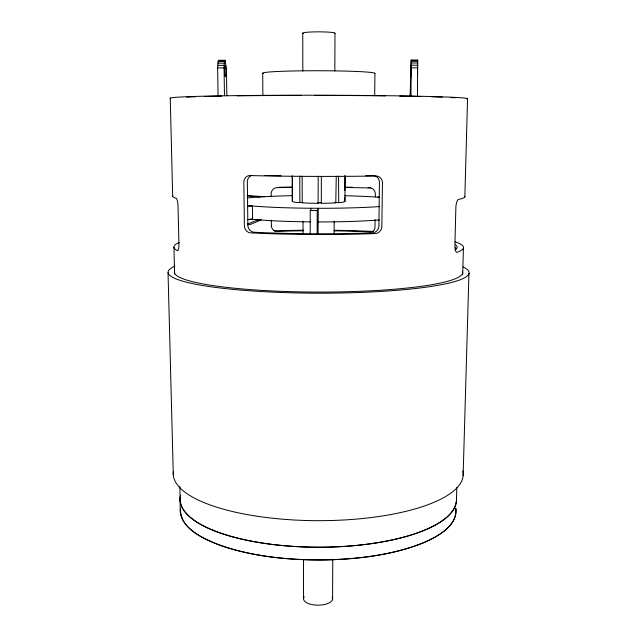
<?xml version="1.0" encoding="UTF-8"?>
<svg xmlns="http://www.w3.org/2000/svg" width="637" height="637" viewBox="0 0 637 637"><rect width="100%" height="100%" fill="white"/><g stroke="black" fill="none" stroke-linecap="round" stroke-linejoin="round"><path stroke-width="0.96" d="M317.178 234.384L317.202 210.505L318.309 208.283L318.006 234.257M302.161 176.13L302.209 202.845L304.271 202.964A26.348 1.927 0.1 0 0 316.151 203.283L318.094 203.291L318.213 176.154M336.264 176.138L335.787 202.853A26.348 1.927 0.1 0 1 324.575 203.259L321.311 203.283L321.359 176.433M410.984 96.211L411.183 60.125L417.649 60.125L417.458 96.306M332.586 598.955L332.761 559.182M334.138 234.026L334.194 221.095M334.831 70.946L334.99 33.164M345.063 175.812L344.904 201.499A26.348 1.927 0.1 0 1 338.749 202.646L338.526 176.027M344.896 197.335L344.872 201.276A26.348 1.927 0.1 0 0 344.179 200.942M344.935 190.431L345.031 175.653M374.683 95.757L374.93 73.382M375.097 219.63L374.962 228.086A5.032 4.61 79.5 0 1 371.196 231.932L368.465 231.844A138.436 15.742 0.1 0 0 333.987 230.841M375.368 196.809L375.32 193.115A6.131 5.606 84.1 0 0 370.933 188.13L368.919 187.971A139.678 9.539 0.1 0 0 344.681 187.469M410.124 96.139L411.183 60.125M224.471 95.701L224.057 67.92L224.288 63.135L225.132 60.276L226.43 68.86L226.836 95.646M218.085 96.115L217.639 67.92L218.117 61.486L218.762 60.276L225.132 60.276M456.411 501.558L456.793 487.639M462.685 274.81L463.425 247.952M464.843 196.873L467.558 98.56M463.123 475.783L468.959 273.305M417.553 75.134L417.538 65.555M321.311 203.283L321.367 202.853L318.174 202.861L318.094 203.291M180.414 508.899C180.255 528.686 202.447 538.018 217.902 544.46C251.297 556.555 287.191 560.011 322.513 559.939C356.887 559.278 391.898 555.488 423.995 542.501C437.858 536.258 457.477 526.281 455.758 508.294M417.506 60.658L417.649 60.125M292.431 201.149L292.351 176.529M310.227 234.344L310.227 210.473L311.501 208.251M247.355 224.184L256.679 220.267L261.202 219.916L250.166 224.535L247.459 224.757M247.395 219.685L252.555 219.287A87.755 7.445 0.1 0 0 308.929 221.867L310.641 221.883M292.232 175.701L292.295 201.411A26.348 1.927 0.1 0 0 298.052 202.542L302.814 202.462M379.389 219.94L375.328 220.243A87.755 7.445 0.1 0 1 320.865 221.931L318.293 221.923M247.65 206.308L252.411 205.99A87.962 6.442 0.1 0 0 308.929 208.235L320.889 208.291A87.962 6.442 0.1 0 0 375.48 206.842L379.541 206.579M344.896 195.734A87.962 6.442 0.1 0 1 377.765 197.159L379.692 197.032M373.354 231.43L370.471 231.335A144.806 16.474 0.1 0 0 334.6 230.291M247.124 195.639L264.769 196.674M218.419 60.507L224.805 60.507M411.303 60.356L417.776 60.356M225.474 60.802L219.112 60.81L218.762 60.276M218.117 61.486L224.519 61.486M411.398 61.343L417.888 61.335M217.878 63.143L224.288 63.135M411.462 63.007L417.96 62.999M217.711 65.34L224.128 65.34M411.494 65.229L417.999 65.221M217.639 67.92L224.057 67.92M411.486 67.825L417.991 67.817M310.227 210.473L317.202 210.505M377.765 197.159L379.644 197.295M247.18 195.893L260.222 196.944M334.481 202.343L338.39 202.67M248.725 205.655L252.411 205.99L252.555 219.287L249.792 219.001M168.041 272.548L173.28 474.637M170.246 98.186L172.675 196.292M173.933 247.283L174.602 274.085M179.857 486.517L180.199 500.419M180.056 500.459L180.343 511.885M271.163 196.379L271.139 193.417A6.29 5.9 -82.7 0 1 276.41 187.66L277.796 187.628A139.678 9.539 0.1 0 1 292.837 187.397M271.33 220.107L271.37 226.039M262.691 73.215L262.874 95.598M299.788 176.027L299.836 202.685M302.758 33.22L302.814 71.033M303.021 221.286L303.037 234.225M303.483 559.604L303.538 598.414M321.319 202.47A15.654 1.147 0.1 0 1 317.998 202.486M455.208 241.885A144.79 16.546 0.1 0 1 457.398 252.164L456.785 252.371A8.241 2.564 -86.3 0 1 454.858 246.495L455.893 206.635A8.313 2.588 -86.9 0 1 458.186 199.516L458.799 199.389A146.128 9.913 0.1 0 0 464.835 196.244M179.315 242.53A144.79 16.546 0.1 0 0 177.094 250.452L177.548 250.667A7.27 1.704 87 0 0 178.957 244.863L178.018 205.393A8.042 1.879 87.5 0 0 176.29 198.33L175.828 198.195A146.128 9.913 0.1 0 1 172.818 195.67M455.566 244.847A138.42 15.806 0.1 0 1 455.208 249.839M186.752 97.158A142.147 3.066 0.1 0 1 195.384 96.784M204.485 96.498A142.147 3.066 0.1 0 1 221.795 96.099M237.171 95.853A142.147 3.066 0.1 0 1 301.556 95.415M314.463 95.415A142.147 3.066 0.1 0 1 385.369 95.869M399.622 96.076A142.147 3.066 0.1 0 1 421.376 96.505M431.4 96.768A142.147 3.066 0.1 0 1 442.277 97.135M450.248 97.493A142.147 3.066 0.1 0 1 454.993 97.787M365.734 175.756A140.355 6.139 0.1 0 0 371.323 175.677L373.887 175.685A7.166 6.474 -81.2 0 1 379.445 181.792L378.896 226.477A7.079 6.402 -76.6 0 1 373.242 232.792L370.702 232.943A139.073 12.597 0.1 0 1 255.652 232.314L253.231 232.131A7.158 6.195 79.1 0 1 247.857 225.793L247.347 181.314A7.134 6.163 82.7 0 1 251.838 175.43M281.005 175.764A140.355 6.139 0.1 0 1 265 175.501M303.403 230.793A138.436 15.742 0.1 0 0 278.05 231.358L276.673 231.406A6.251 5.876 -77.3 0 1 271.37 226.039M273.584 230.634A6.219 5.852 -77.4 0 0 274.881 230.881L276.418 230.833A144.806 16.474 0.1 0 1 303.785 230.236M279.054 187.254A146.112 9.985 0.1 0 1 291.802 187.063M344.728 187.127A146.112 9.985 0.1 0 1 352.611 187.254M368.09 187.589A146.112 9.985 0.1 0 1 370.941 187.668M170.413 98.385A148.692 3.209 0.1 0 1 322.473 95.239A148.692 3.209 0.1 0 1 466.913 98.966M456.474 498.54A138.173 47.671 0.1 0 1 315.044 547.175A138.173 47.671 0.1 0 1 180.526 495.904M455.837 508.398A137.871 49.009 0.1 0 1 319.217 559.963A137.871 49.009 0.1 0 1 180.422 508.788M456.259 501.598A138.173 47.679 0.1 0 1 309.431 547.135A138.173 47.679 0.1 0 1 180.558 495.196M263.479 73.613A56.128 2.524 0.1 0 1 316.629 70.747A56.128 2.524 0.1 0 1 374.707 73.581M461.976 274.412A144.137 19.779 0.1 0 1 308.212 292.001A144.137 19.779 0.1 0 1 174.538 271.171M462.597 271.895A144.137 19.779 0.1 0 1 462.581 273.146M462.988 266.935A150.491 20.663 0.1 0 1 317.369 293.187A150.491 20.663 0.1 0 1 174.729 266.218M462.82 470.878A144.973 46.605 0.1 0 1 320.085 520.676A144.973 46.605 0.1 0 1 173.423 471.691M455.495 247.753A138.348 16.172 0.1 0 1 456.522 248.756M247.299 197.972A87.962 6.442 0.1 0 1 256.671 197.183L268.663 196.475A87.962 6.442 0.1 0 1 291.642 195.67M332.195 597.299A14.54 6.386 0.1 0 1 317.481 605.15A14.54 6.386 0.1 0 1 304.223 596.781M303.531 33.562A16.132 1.322 0.1 0 1 318.245 31.85A16.132 1.322 0.1 0 1 334.544 33.506M410.746 72.65L410.897 76.551L411.088 65.555L410.746 72.65M382.447 183.106L381.834 227.122A7.126 6.434 -76.6 0 1 376.149 233.476L373.386 233.636A145.475 13.186 0.1 0 1 252.403 232.975L249.776 232.776A7.198 6.219 79 0 1 244.377 226.398L243.828 181.664A7.174 6.195 82.6 0 1 249.147 175.589L251.798 175.605A146.821 6.426 0.1 0 0 374.038 176.019L376.833 176.019A7.214 6.505 -81.1 0 1 382.407 182.166L382.447 183.106M224.702 67.363A5.478 0.661 88.8 0 0 225.219 76.448A5.478 0.661 88.8 0 0 225.864 69.521A5.478 0.661 88.8 0 0 224.702 67.363"/></g></svg>
